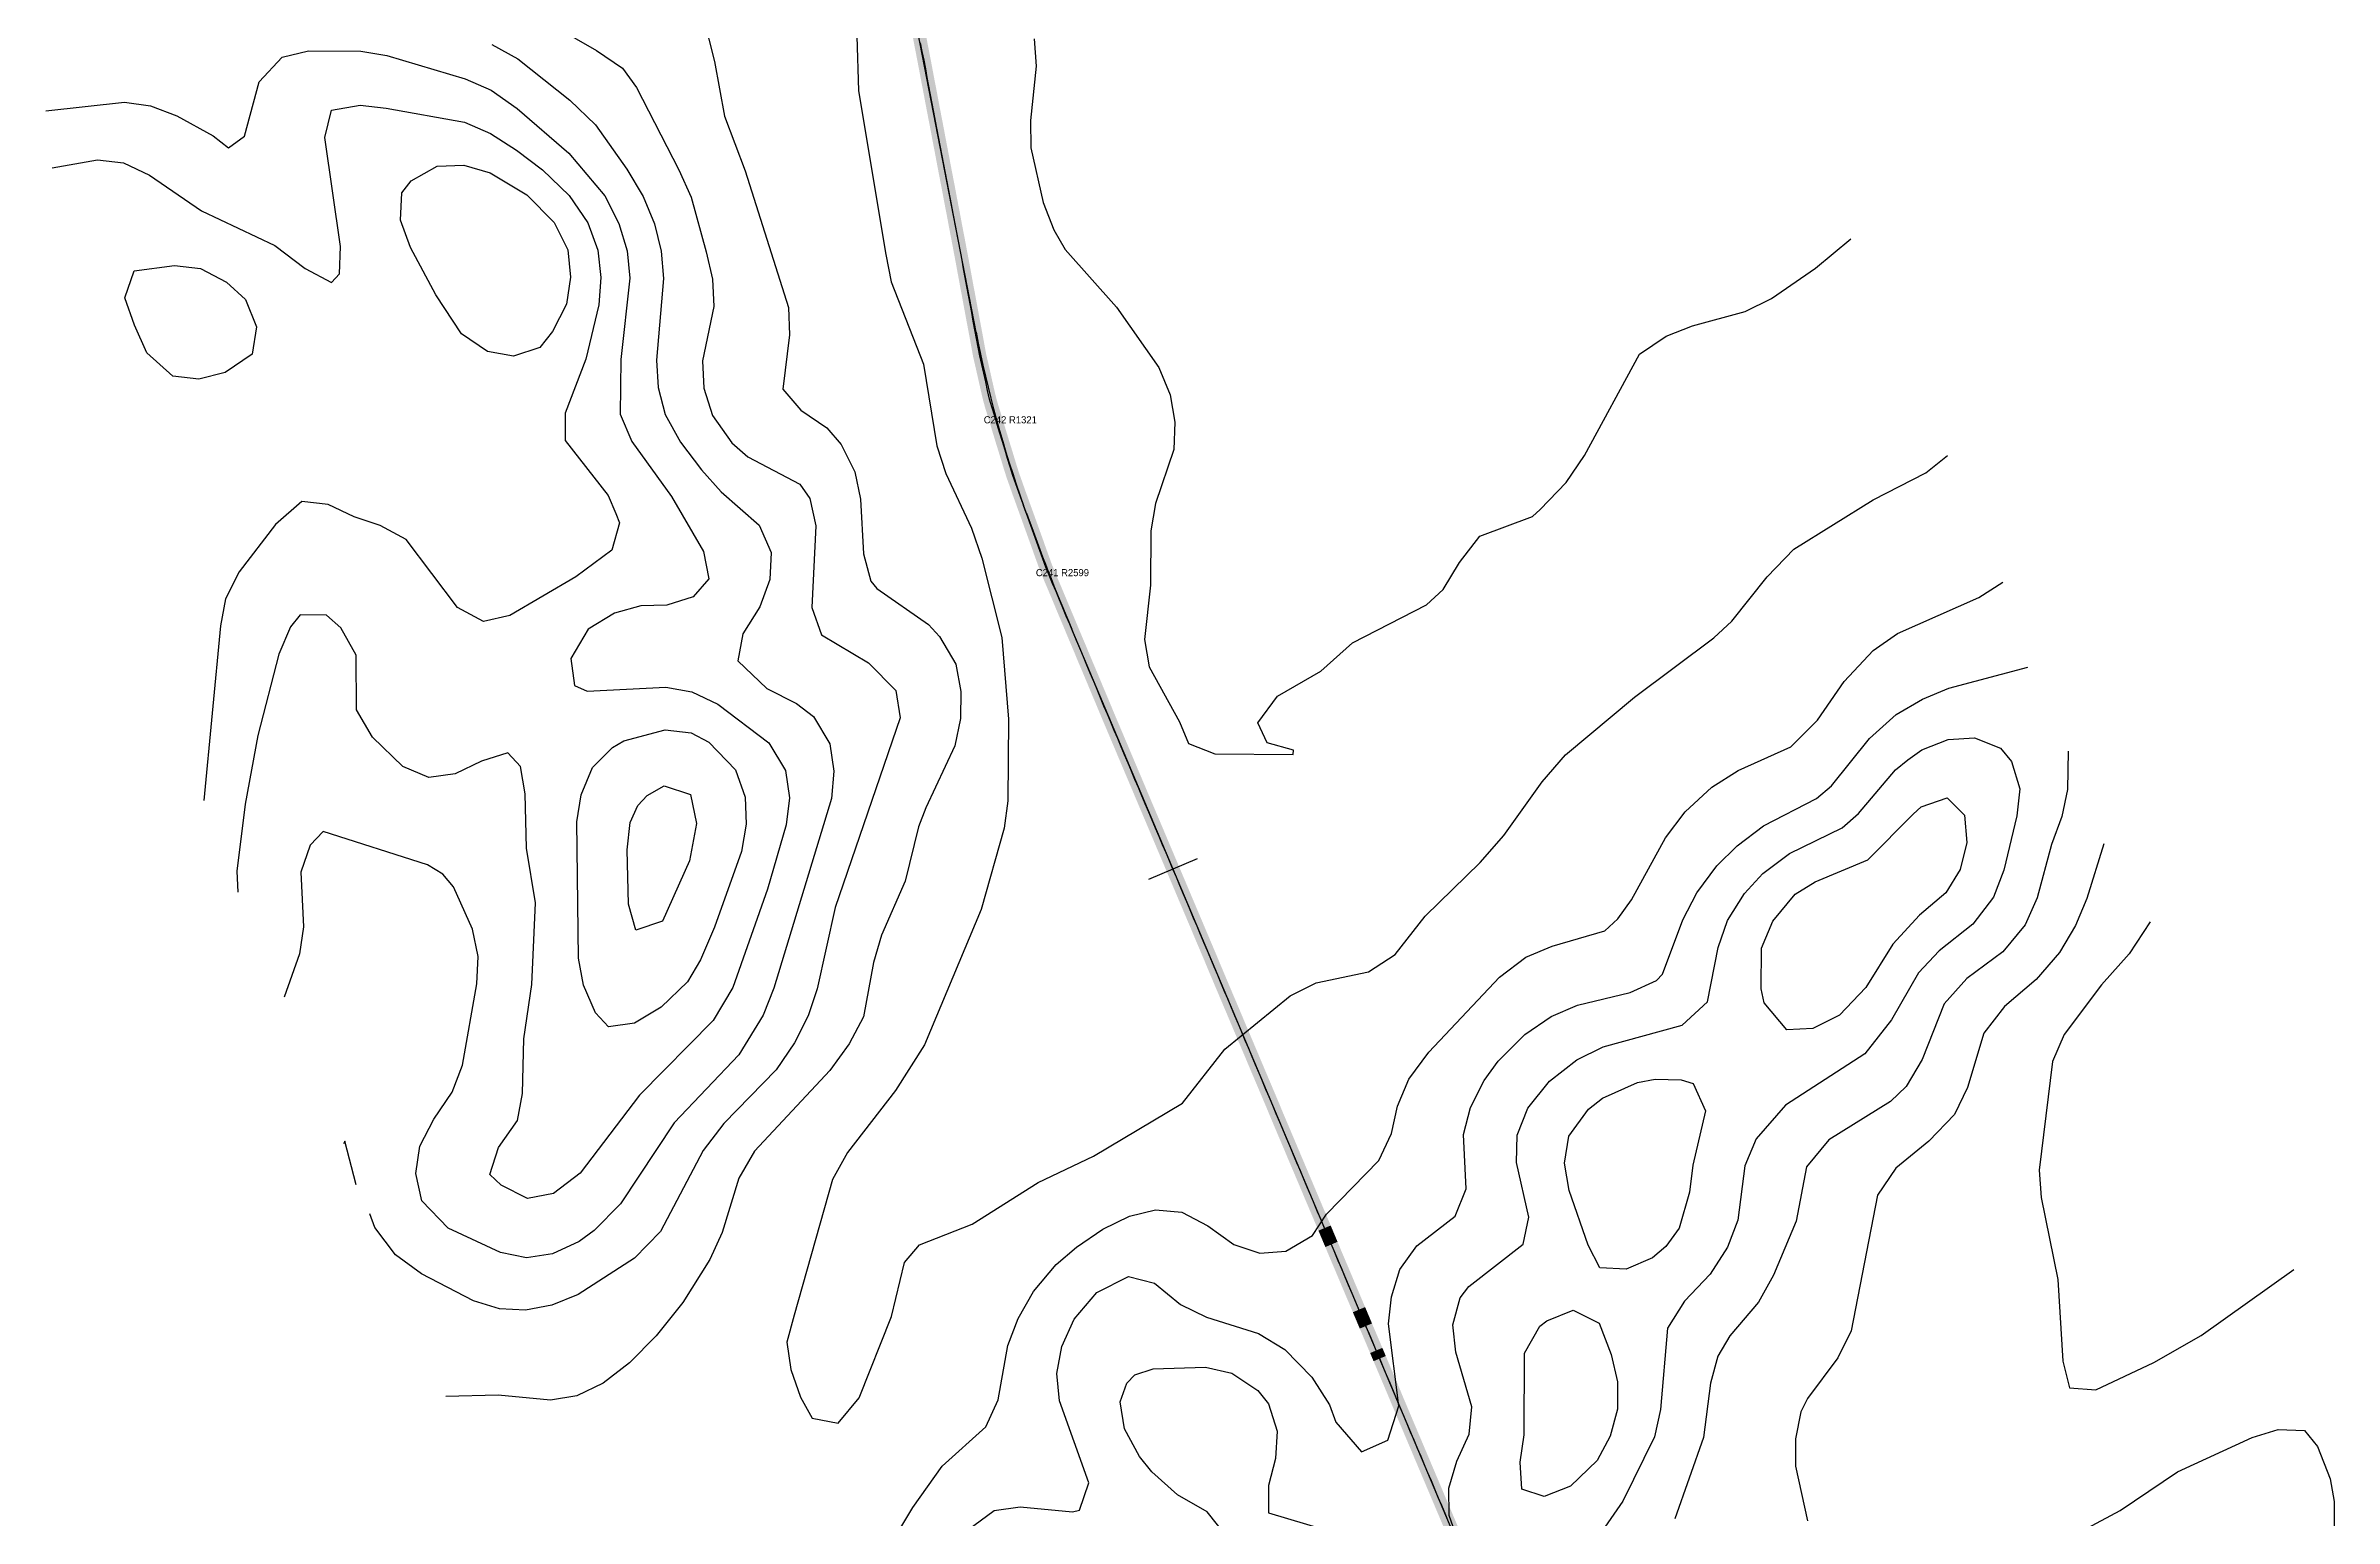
# Model space of a CAD drawing. Header units: metres. Extents: x 697254 to 930473, y 8023396 to 8227001.
# Drawn here: x 805612 to 808198, y 8110472 to 8112136 of the extents above; entities that cross this region are included whole.
import ezdxf

# ---------------------------------------------------------------- set-up
doc = ezdxf.new("R2010")
doc.units = ezdxf.units.M
for name, color, linetype in [('ALIGNMENT_FITTED', 4, 'Continuous'), ('CENTRELINE', 7, 'Continuous'), ('CHAINAGE', 7, 'Continuous'), ('CONTOUR_10M', 33, 'Continuous'), ('CONTOUR_INDEX_50M', 34, 'Continuous'), ('CURVE_LABELS', 4, 'Continuous'), ('GRADE_0-4', 3, 'Continuous'), ('GRADE_4-6', 2, 'Continuous'), ('GRADE_6-8', 30, 'Continuous')]:
    doc.layers.add(name, color=color, linetype=linetype)

msp = doc.modelspace()

# ---------------------------------------------------------------- linework, layer by layer
at = {"layer": 'ALIGNMENT_FITTED'}
for p, q in [((806663.5, 8111811.8), (806355.2, 8113403.6)), ((806720.3, 8111607.6), (806717.3, 8111616)), ((807354.1, 8110096.6), (806771.6, 8111476.3))]:
    msp.add_line(p, q, dxfattribs=at)
for centre, radius, start, end in [((807960.1, 8112062.9), 1320.7, -169.0401, -160.2207), ((809165.6, 8112486.9), 2598.5, -160.2207, -157.1128)]:
    msp.add_arc(centre, radius, start, end, dxfattribs=at)
at = {"layer": 'CENTRELINE'}
msp.add_polyline3d([(807197.6, 8110467.7, 1159.4), (807193.7, 8110476.9, 1159), (807189.8, 8110486.1, 1158.4), (807185.9, 8110495.3, 1157.9), (807182, 8110504.6, 1157.5), (807178.1, 8110513.8, 1156.7), (807174.2, 8110523, 1155.7), (807170.3, 8110532.2, 1154.6), (807166.4, 8110541.4, 1153.2), (807162.5, 8110550.7, 1151.8), (807158.6, 8110559.9, 1150.5), (807154.7, 8110569.1, 1149.9), (807150.8, 8110578.3, 1149.8), (807146.9, 8110587.5, 1149.5), (807143, 8110596.8, 1148.9), (807139.1, 8110606, 1148.5), (807135.3, 8110615.2, 1148.2), (807131.4, 8110624.4, 1147.7), (807127.5, 8110633.6, 1147.7), (807123.6, 8110642.8, 1148), (807119.7, 8110652.1, 1148), (807115.8, 8110661.3, 1147.7), (807111.9, 8110670.5, 1147.6), (807108, 8110679.7, 1147.7), (807104.1, 8110688.9, 1147.9), (807100.2, 8110698.2, 1147.4), (807096.3, 8110707.4, 1146.5), (807092.4, 8110716.6, 1145.4), (807088.5, 8110725.8, 1144.5), (807084.6, 8110735, 1143.7), (807080.7, 8110744.3, 1142.9), (807076.8, 8110753.5, 1141.8), (807072.9, 8110762.7, 1141.4), (807069, 8110771.9, 1141.5), (807065.2, 8110781.1, 1141.4), (807061.3, 8110790.3, 1140.8), (807057.4, 8110799.6, 1139.8), (807053.5, 8110808.8, 1138.8), (807049.6, 8110818, 1137.9), (807045.7, 8110827.2, 1137.6), (807041.8, 8110836.4, 1137.6), (807037.9, 8110845.7, 1137.7), (807034, 8110854.9, 1137.2), (807030.1, 8110864.1, 1136.5), (807026.2, 8110873.3, 1135.6), (807022.3, 8110882.5, 1134.9), (807018.4, 8110891.8, 1134.7), (807014.5, 8110901, 1134.6), (807010.6, 8110910.2, 1134.3), (807006.7, 8110919.4, 1133.9), (807002.8, 8110928.6, 1133.5), (806999, 8110937.9, 1133.3), (806995.1, 8110947.1, 1132.9), (806991.2, 8110956.3, 1132.6), (806987.3, 8110965.5, 1132.4), (806983.4, 8110974.7, 1132.1), (806979.5, 8110983.9, 1131.6), (806975.6, 8110993.2, 1131.1), (806971.7, 8111002.4, 1130.5), (806967.8, 8111011.6, 1130), (806963.9, 8111020.8, 1129.5), (806960, 8111030, 1129.1), (806956.1, 8111039.3, 1128.7), (806952.2, 8111048.5, 1128.3), (806948.3, 8111057.7, 1127.9), (806944.4, 8111066.9, 1127.5), (806940.5, 8111076.1, 1127.1), (806936.6, 8111085.4, 1126.7), (806932.7, 8111094.6, 1126.1), (806928.9, 8111103.8, 1125.7), (806925, 8111113, 1125.5), (806921.1, 8111122.2, 1125.3), (806917.2, 8111131.4, 1125), (806913.3, 8111140.7, 1124.8), (806909.4, 8111149.9, 1124.5), (806905.5, 8111159.1, 1124.2), (806901.6, 8111168.3, 1123.9), (806897.7, 8111177.5, 1123.8), (806893.8, 8111186.8, 1123.6), (806889.9, 8111196, 1123.7), (806886, 8111205.2, 1123.5), (806882.1, 8111214.4, 1123), (806878.2, 8111223.6, 1122.6), (806874.3, 8111232.8, 1122.2), (806870.4, 8111242.1, 1121.8), (806866.5, 8111251.3, 1121.6), (806862.6, 8111260.5, 1121.4), (806858.7, 8111269.7, 1121.3), (806854.8, 8111278.9, 1121.3), (806850.9, 8111288.1, 1121.6), (806847, 8111297.4, 1121.9), (806843.1, 8111306.6, 1122.4), (806839.2, 8111315.8, 1122.4), (806835.3, 8111325, 1122.2), (806831.4, 8111334.2, 1122), (806827.5, 8111343.5, 1121.9), (806823.6, 8111352.7, 1121.9), (806819.7, 8111361.9, 1122), (806815.8, 8111371.1, 1121.9), (806811.9, 8111380.3, 1122.4), (806808.1, 8111389.5, 1122.7), (806804.2, 8111398.8, 1122.9), (806800.3, 8111408, 1122.9), (806796.5, 8111417.2, 1122.8), (806792.6, 8111426.5, 1122.5), (806788.7, 8111435.7, 1122.3), (806784.8, 8111444.9, 1122.6), (806781, 8111454.2, 1123.1), (806777.1, 8111463.4, 1123.5), (806773.2, 8111472.6, 1124.1), (806769.4, 8111481.8, 1124.6), (806765.5, 8111491.1, 1125), (806761.6, 8111500.3, 1125.3), (806757.8, 8111509.5, 1125.5), (806753.9, 8111518.8, 1125.6), (806750, 8111528, 1125.7), (806746.1, 8111537.2, 1125.9), (806742.3, 8111546.5, 1126), (806738.9, 8111555.9, 1126.1), (806735.5, 8111565.3, 1126.2), (806732.2, 8111574.7, 1126.5), (806728.8, 8111584.1, 1126.8), (806725.4, 8111593.5, 1127.1), (806722, 8111603, 1127.3), (806718.6, 8111612.4, 1127.3), (806715.2, 8111621.8, 1127.2), (806711.8, 8111631.2, 1127.1), (806708.5, 8111640.6, 1126.9), (806705.1, 8111650.1, 1126.7), (806702.1, 8111659.6, 1127.1), (806699.2, 8111669.2, 1127.8), (806696.3, 8111678.7, 1128.4), (806693.3, 8111688.3, 1128.6), (806690.4, 8111697.9, 1128.6), (806687.5, 8111707.5, 1128.4), (806684.6, 8111717, 1128.1), (806681.6, 8111726.6, 1127.9), (806678.9, 8111736.2, 1127.7), (806676.6, 8111746, 1127.6), (806674.4, 8111755.7, 1127.3), (806672.2, 8111765.5, 1127.2), (806670, 8111775.2, 1127.1), (806667.7, 8111785, 1127.3), (806665.9, 8111794.8, 1127.4), (806664.1, 8111804.7, 1127.5), (806662.3, 8111814.5, 1127.3), (806660.4, 8111824.4, 1127), (806658.6, 8111834.2, 1126.7), (806656.8, 8111844, 1126.7), (806655, 8111853.9, 1126.8), (806653.1, 8111863.7, 1126.9), (806651.3, 8111873.6, 1126.8), (806649.5, 8111883.4, 1126.4), (806647.7, 8111893.2, 1126), (806645.8, 8111903.1, 1125.7), (806644, 8111912.9, 1125.6), (806642.1, 8111922.7, 1125.6), (806640.2, 8111932.6, 1125.5), (806638.4, 8111942.4, 1125.6), (806636.5, 8111952.2, 1125.6), (806634.6, 8111962.1, 1125.6), (806632.8, 8111971.9, 1125.4), (806630.9, 8111981.7, 1125.2), (806629, 8111991.6, 1125), (806627.1, 8112001.4, 1125.1), (806625.3, 8112011.2, 1125.3), (806623.4, 8112021.1, 1125.5), (806621.5, 8112030.9, 1125.3), (806619.7, 8112040.7, 1125.1), (806617.8, 8112050.5, 1124.8), (806615.9, 8112060.4, 1125), (806614, 8112070.2, 1125.3), (806612.2, 8112080, 1125.6), (806610.3, 8112089.9, 1125.9), (806608.4, 8112099.7, 1126.3), (806606.6, 8112109.5, 1126.6), (806604.7, 8112119.4, 1126.9), (806602.8, 8112129.2, 1127.1), (806600.9, 8112139, 1127.3)], dxfattribs=at)
at = {"layer": 'CHAINAGE'}
msp.add_line((806913.6, 8111216.9), (806858.4, 8111193.5), dxfattribs=at)
at = {"layer": 'CONTOUR_10M'}
for points, elevation in [([(806336.6, 8112241.4), (806367.9, 8112117.8), (806379.2, 8112056.1), (806402.6, 8111994.2), (806451.4, 8111839.7), (806452.8, 8111808.9), (806445, 8111747.5), (806465.5, 8111723.9), (806494.8, 8111704), (806511, 8111685), (806526.4, 8111654), (806533.1, 8111623.1), (806536.5, 8111561.5), (806544.6, 8111530.6), (806551.3, 8111522.4), (806609.9, 8111481.6), (806622.1, 8111467.9), (806640.6, 8111436.9), (806646.4, 8111406), (806645.9, 8111375.3), (806639.5, 8111344.6), (806606.8, 8111274.4), (806598.5, 8111252.9), (806583.5, 8111191.6), (806556.6, 8111130.5), (806547.5, 8111099.8), (806536.3, 8111038.4), (806520.2, 8111007.9), (806498.1, 8110977.5), (806413.1, 8110886.4), (806395.3, 8110855.9), (806376.5, 8110794.7), (806362.5, 8110764.2), (806332.2, 8110715.6), (806302.1, 8110678), (806272, 8110647.2), (806242.1, 8110624.4), (806212.3, 8110610.2), (806182.6, 8110605.1), (806123.5, 8110610.9), (806064.3, 8110609.2)], 1140), ([(805612.2, 8112062.1), (805701.1, 8112071.7), (805730.6, 8112067.5), (805760.1, 8112056.3), (805801.3, 8112033.9), (805818.7, 8112020.3), (805836.9, 8112033.3), (805853.2, 8112094.6), (805879.4, 8112122.8), (805909.1, 8112129.7), (805968.3, 8112129.5), (805997.8, 8112124.7), (806086.2, 8112098.3), (806115.6, 8112085.2), (806144.9, 8112064.5), (806203.4, 8112014.3), (806244.1, 8111965.8), (806259.9, 8111934.8), (806269.1, 8111903.9), (806272.1, 8111873.1), (806261.9, 8111780.9), (806261.4, 8111719.4), (806274.5, 8111688.4), (806319.2, 8111626.3), (806355.6, 8111564.2), (806361.6, 8111533.3), (806344, 8111512.8), (806314.2, 8111503.5), (806284.6, 8111502.6), (806254.9, 8111494.5), (806225, 8111476.3), (806205.5, 8111443.3), (806209.8, 8111412.5), (806224, 8111406.2), (806312.9, 8111410.6), (806342.4, 8111405.6), (806371.8, 8111391.4), (806429.4, 8111347.7), (806448.3, 8111316.7), (806452.8, 8111285.8), (806449.1, 8111255.1), (806427.9, 8111182.7), (806388.7, 8111071.4), (806366.5, 8111034.3), (806283.3, 8110949.9), (806216, 8110861.5), (806186, 8110838.5), (806156.4, 8110833.1), (806127, 8110847.9), (806113.9, 8110860.1), (806123.7, 8110890.7), (806145.4, 8110921.1), (806150.9, 8110951.8), (806152.5, 8111013.3), (806161.5, 8111074.7), (806165.6, 8111167), (806155.4, 8111228.7), (806153.9, 8111290.2), (806148.6, 8111321.1), (806134.2, 8111336.7), (806104.5, 8111327.1), (806074.7, 8111312.7), (806045, 8111308.7), (806015.6, 8111321.3), (805981.6, 8111354.3), (805963.4, 8111385.3), (805962.8, 8111446.9), (805945.7, 8111477.9), (805929.3, 8111492.1), (805899.7, 8111492.7), (805888.6, 8111478.8), (805875.4, 8111448.2), (805851.9, 8111356.2), (805837.4, 8111278.6), (805828.1, 8111202.7), (805829.1, 8111179)], 1170), ([(806116.4, 8112136.9), (806145.8, 8112120.7), (806204.3, 8112074.1), (806233.4, 8112046.3), (806269, 8111996.2), (806287.4, 8111965.2), (806300.2, 8111934.2), (806307.5, 8111903.3), (806310.2, 8111872.5), (806302.2, 8111780.3), (806304.2, 8111749.5), (806312.2, 8111718.7), (806329.4, 8111687.6), (806353.2, 8111656.5), (806375.3, 8111631.6), (806418.4, 8111594), (806431.9, 8111563.1), (806430.4, 8111532.3), (806419.2, 8111501.7), (806399.9, 8111471.2), (806394.2, 8111440.5), (806427.1, 8111409.3), (806460.6, 8111392.4), (806480, 8111377.7), (806498.3, 8111346.7), (806502.7, 8111315.9), (806500.1, 8111285.1), (806435, 8111070.7), (806423.1, 8111040.1), (806395.5, 8110995.2), (806322.4, 8110918.5), (806261.6, 8110827.1), (806232, 8110796.8), (806214.8, 8110784.6), (806185, 8110770.6), (806155.4, 8110766.1), (806125.9, 8110771.9), (806067.1, 8110799.5), (806037.1, 8110830.4), (806030.2, 8110861.3), (806035, 8110892), (806050.7, 8110922.5), (806071.3, 8110953), (806083, 8110983.6), (806099.3, 8111075.7), (806100.7, 8111106.4), (806094.6, 8111137.3), (806072.8, 8111185.1), (806060.9, 8111199.3), (806043.5, 8111210.2), (805925.7, 8111247.6), (805910.8, 8111232.3), (805900.6, 8111201.7), (805903.3, 8111140.1), (805898.9, 8111109.4), (805881.4, 8111060.5)], 1160), ([(806528.7, 8112146.2), (806530.8, 8112084.7), (806561.4, 8111899.6), (806567.5, 8111868.7), (806604.1, 8111775.9), (806619.3, 8111683.4), (806629.2, 8111652.4), (806658.4, 8111590.5), (806670.2, 8111556.6), (806692.5, 8111466.9), (806700.3, 8111374.5), (806699.3, 8111282.2), (806695.4, 8111251.5), (806669.3, 8111159.6), (806605.3, 8111006.7), (806572.5, 8110955.2), (806518.2, 8110884.9), (806501.1, 8110854.4), (806457.8, 8110701.2), (806449.5, 8110670.5), (806454.3, 8110639.7), (806465.1, 8110608.7), (806478.2, 8110584.7), (806507.8, 8110579), (806531.5, 8110607.8), (806568, 8110699.5), (806582.8, 8110760.8), (806599.5, 8110780.7), (806659.1, 8110804.1), (806733.6, 8110850.9), (806796.3, 8110880.8), (806896.8, 8110940.8), (806944.6, 8111001.6), (807018.7, 8111062.1), (807047.8, 8111076.7), (807107.2, 8111089.2), (807137.1, 8111108.6), (807171.2, 8111152.1), (807233.2, 8111212.8), (807260, 8111243.1), (807303.4, 8111304), (807329.7, 8111334.4), (807407.7, 8111399.3), (807497.5, 8111466.5), (807517.5, 8111485.5), (807557.7, 8111535.4), (807587.8, 8111566.7), (807677.4, 8111622.6), (807737, 8111652.9), (807761.3, 8111672.4)], 1130), ([(806729.3, 8112143.3), (806731.5, 8112112.5), (806725, 8112051), (806725.5, 8112020.2), (806739.5, 8111958.5), (806751.3, 8111927.6), (806764.1, 8111905.2), (806822.3, 8111840.1), (806870, 8111772), (806882.9, 8111741), (806888.2, 8111710.2), (806887.2, 8111679.4), (806866.5, 8111618.2), (806861, 8111587.5), (806860.7, 8111526), (806853.8, 8111464.5), (806859.3, 8111433.7), (806893.6, 8111371.6), (806903.8, 8111347), (806933.3, 8111335.6), (807022, 8111334.7), (807022.1, 8111339.5), (806992.6, 8111347.9), (806982.1, 8111370.3), (807004.1, 8111400.8), (807053, 8111428.9), (807089, 8111461), (807172.5, 8111503.9), (807191.6, 8111521.1), (807210, 8111551.6), (807232.8, 8111581.3), (807292.4, 8111603.8), (807301, 8111611.7), (807330.4, 8111642.1), (807351.3, 8111672.5), (807413.5, 8111787), (807443.4, 8111807.4), (807473.1, 8111819), (807532.6, 8111835.2), (807562.4, 8111850), (807612.2, 8111884.1), (807652.2, 8111917.4)], 1120), ([(805619.2, 8111997.5), (805670.5, 8112006.5), (805700.1, 8112003.1), (805729.5, 8111989.2), (805788.1, 8111949.2), (805871.2, 8111909.8), (805905.5, 8111883.8), (805934.9, 8111867.9), (805944.3, 8111877.9), (805945.1, 8111908.7), (805927.4, 8112032), (805935.1, 8112062.7), (805967.4, 8112068.4), (805996.9, 8112065), (806085.5, 8112049.1), (806114.9, 8112036.3), (806144.2, 8112017.7), (806173.5, 8111995.2), (806203.7, 8111966.4), (806224.8, 8111935.3), (806236.2, 8111904.4), (806239.6, 8111873.6), (806237.1, 8111842.8), (806222.7, 8111781.5), (806199.3, 8111720.3), (806199, 8111689.6), (806247.8, 8111627.3), (806256.6, 8111607), (806260.6, 8111596.3), (806252, 8111565.7), (806211.2, 8111535.5), (806136.5, 8111491.8), (806106.8, 8111485), (806077.4, 8111500.7), (806019.4, 8111577.7), (805990, 8111593.6), (805960.6, 8111603.2), (805931.2, 8111617.1), (805901.6, 8111620.7), (805871.6, 8111594.6), (805830.6, 8111541.1), (805815.1, 8111510.6), (805809.6, 8111479.9), (805790.8, 8111282.6)], 1180), ([(806054.4, 8111999.4), (806084.8, 8112000.5), (806114.3, 8111991.9), (806156, 8111967.1), (806186.6, 8111935.9), (806202.3, 8111904.9), (806205.2, 8111874.1), (806200.6, 8111843.4), (806184.9, 8111812.8), (806170.5, 8111794.4), (806140.8, 8111784.7), (806111.3, 8111790.2), (806082, 8111810.2), (806053, 8111854.1), (806024.2, 8111907.5), (806013.2, 8111938.4), (806014.4, 8111969.2), (806025.3, 8111982.8), (806054.4, 8111999.4)], 1190), ([(805712.1, 8111881.3), (805757.6, 8111887.4), (805787.1, 8111883.7), (805816.5, 8111868.5), (805837.7, 8111848.7), (805850.5, 8111817.8), (805845.4, 8111787.1), (805815, 8111766.4), (805785.3, 8111758.9), (805755.7, 8111762.1), (805726.5, 8111788.7), (805712.3, 8111819.8), (805701.5, 8111850.7), (805712.1, 8111881.3)], 1190), ([(806564.9, 8110438.8), (806592.2, 8110483.8), (806625.4, 8110530.4), (806674.5, 8110574.9), (806688.6, 8110605.4), (806699.3, 8110666.8), (806711.1, 8110697.4), (806728.4, 8110727.9), (806754.1, 8110758.3), (806777, 8110778.1), (806806.9, 8110798.5), (806836.8, 8110813.1), (806866.5, 8110820.2), (806896, 8110817.4), (806925.4, 8110802.1), (806954.7, 8110780.9), (806984.1, 8110771.4), (807013.7, 8110773.4), (807043.6, 8110791.2), (807059.7, 8110815.3), (807118.9, 8110876), (807133, 8110906.6), (807140, 8110937.2), (807152.6, 8110967.8), (807175.4, 8110998.2), (807255.1, 8111083.1), (807285, 8111105.8), (807314.8, 8111118.1), (807374.2, 8111135.3), (807388.9, 8111148.9), (807404.3, 8111170.5), (807442.6, 8111240.4), (807465, 8111270), (807495, 8111297.7), (807524.9, 8111316.7), (807584.5, 8111343.4), (807614.5, 8111373.6), (807644.8, 8111417), (807677.3, 8111452.3), (807704.8, 8111471.3), (807796.9, 8111512.1), (807824, 8111529.4)], 1140), ([(806265.6, 8111350.1), (806312.2, 8111362.6), (806341.7, 8111359.1), (806361.5, 8111348.7), (806391.5, 8111317.5), (806402.6, 8111286.6), (806403.7, 8111255.8), (806398.3, 8111225.1), (806368.1, 8111139.6), (806352.1, 8111102.7), (806337.5, 8111077.9), (806307.5, 8111049.2), (806277.7, 8111031.2), (806248, 8111027), (806233.3, 8111042.9), (806219.8, 8111073.9), (806214.2, 8111104.7), (806212.4, 8111258.6), (806217.3, 8111289.3), (806229.9, 8111319.9), (806252.7, 8111342.5), (806265.6, 8111350.1)], 1180), ([(807716.4, 8111328.7), (807732.4, 8111340), (807762.2, 8111351.5), (807791.8, 8111353.6), (807821.2, 8111341.7), (807833.7, 8111326.9), (807843.2, 8111296), (807839.8, 8111265.3), (807825.1, 8111204), (807813.4, 8111173.4), (807790, 8111143), (807752.1, 8111112.8), (807728.7, 8111088.1), (807698.3, 8111035), (807668.1, 8110996.6), (807578.5, 8110938.4), (807545.2, 8110900.5), (807532.3, 8110869.9), (807524.6, 8110808.5), (807512.7, 8110777.9), (807493.3, 8110747.4), (807464.1, 8110717), (807445, 8110686.6), (807437.2, 8110594.4), (807430.4, 8110563.7), (807394.3, 8110490.9), (807364, 8110446.9)], 1160), ([(807209.1, 8110443.9), (807198.1, 8110474.8), (807197.7, 8110505.6), (807207, 8110536.2), (807220.7, 8110566.8), (807223.8, 8110597.5), (807205.8, 8110659.3), (807202.3, 8110690.2), (807210.7, 8110720.8), (807220.3, 8110733.4), (807282, 8110781.3), (807288.3, 8110812), (807274.3, 8110873.7), (807275.2, 8110904.5), (807287.3, 8110935), (807311.5, 8110965.5), (807342.5, 8110989.7), (807372.3, 8111004.5), (807461.4, 8111028.9), (807490.2, 8111055.1), (807502.4, 8111116.5), (807512.8, 8111147.1), (807531.9, 8111177.6), (807552.8, 8111200.3), (807582.7, 8111222.9), (807642.3, 8111251.8), (807660.8, 8111268), (807702.5, 8111317.2), (807716.4, 8111328.7)], 1160), ([(806291.8, 8111288.2), (806311.2, 8111299.3), (806340.7, 8111289.6), (806347.4, 8111256.6), (806339.6, 8111214.4), (806309, 8111146.5), (806279.2, 8111136.3), (806270.8, 8111165.4), (806269.2, 8111227), (806272.7, 8111257.7), (806281.3, 8111276.9), (806291.8, 8111288.2)], 1190), ([(807722.7, 8111267.1), (807731.5, 8111275.7), (807761.2, 8111285.9), (807780.5, 8111266.2), (807783.1, 8111235.4), (807775.6, 8111204.7), (807759.6, 8111178.3), (807729.6, 8111153.3), (807699.6, 8111120.3), (807669.2, 8111071.6), (807639.2, 8111040), (807609.4, 8111025.2), (807579.7, 8111023.6), (807554.1, 8111054.2), (807550.8, 8111069.9), (807551.3, 8111115.7), (807563.9, 8111146.3), (807589.2, 8111176.7), (807611.8, 8111190.9), (807671.4, 8111215.7), (807722.7, 8111267.1)], 1170), ([(807938, 8111233.9), (807918.9, 8111171.8), (807906.1, 8111141.3), (807887.8, 8111110.8), (807861.6, 8111080.4), (807825.9, 8111050.1), (807802.4, 8111019.7), (807784.2, 8110958.5), (807769.2, 8110927.9), (807740.3, 8110897.6), (807703.2, 8110867.3), (807682.3, 8110836.9), (807652.5, 8110683.5), (807637.3, 8110652.9), (807603.2, 8110606.9), (807595.6, 8110592), (807589.6, 8110561.3), (807589.7, 8110530.6), (807603.1, 8110468.8)], 1140), ([(807990.4, 8111145.8), (807966.8, 8111109.6), (807935.6, 8111074.6), (807893.3, 8111018.4), (807879.9, 8110987.8), (807865.1, 8110864.9), (807867.4, 8110834.1), (807886.2, 8110741.6), (807891.8, 8110649.2), (807899.3, 8110619.2), (807928.9, 8110616.7), (807994.6, 8110647.6), (808048.1, 8110678.2), (808152.9, 8110752.9)], 1130), ([(807411, 8110964), (807430.9, 8110968), (807460.5, 8110967.2), (807473.9, 8110963), (807487.8, 8110932.1), (807473.5, 8110870.7), (807469.7, 8110840), (807458, 8110799.4), (807443, 8110778.9), (807428, 8110766), (807398.2, 8110753), (807368.6, 8110754.6), (807355.3, 8110780.2), (807333.7, 8110842.1), (807328.4, 8110872.9), (807333.6, 8110903.6), (807355.7, 8110934), (807371.4, 8110946.3), (807411, 8110964)], 1170), ([(807300.6, 8110688.7), (807308.5, 8110694.7), (807338.3, 8110706.8), (807367.7, 8110692.2), (807381.4, 8110656.7), (807388.3, 8110625.9), (807388.5, 8110595.1), (807380.3, 8110564.4), (807365.4, 8110537.1), (807335.3, 8110507.8), (807305.6, 8110496.1), (807280.4, 8110504.4), (807278.3, 8110535.2), (807282.9, 8110565.9), (807283.3, 8110658.2), (807300.6, 8110688.7)], 1170), ([(806949.6, 8110447.7), (806924.8, 8110478.9), (806891.3, 8110498), (806862.1, 8110524.2), (806848.1, 8110541.5), (806831.4, 8110572.6), (806826.5, 8110603.4), (806834, 8110624.5), (806843, 8110633.9), (806863.8, 8110640.7), (806923, 8110642.3), (806952.5, 8110635.7), (806981.8, 8110615.9), (806994, 8110600.9), (807003.8, 8110570), (807002, 8110539.3), (806994.2, 8110508.6), (806994.2, 8110477.8), (807097.7, 8110446.8)], 1160), ([(807807.3, 8110400.7), (807956.4, 8110480.5), (808021.2, 8110524.2), (808105.6, 8110562.8), (808135.3, 8110571.8), (808164.9, 8110570.9), (808179.7, 8110552.6), (808193.7, 8110516.4), (808198.5, 8110490.8), (808198.4, 8110460)], 1140)]:
    msp.add_lwpolyline(points, dxfattribs=dict(at, elevation=elevation))
at = {"layer": 'CONTOUR_INDEX_50M', "elevation": 1150}
for points in [[(806088.8, 8112214.2), (806234.7, 8112130.2), (806264, 8112110.1), (806279.7, 8112088.4), (806327.7, 8111995.3), (806341.6, 8111964.4), (806358.5, 8111902.6), (806365.6, 8111871.7), (806367, 8111840.9), (806354.5, 8111779.6), (806355.9, 8111748.8), (806365.8, 8111717.9), (806387.4, 8111686.8), (806405.5, 8111671.1), (806464.2, 8111640.2), (806475.6, 8111623.9), (806482.5, 8111593.1), (806478, 8111500.8), (806488.7, 8111469.9), (806542.1, 8111438.4), (806572.9, 8111407.1), (806577.8, 8111376.3), (806504.4, 8111162), (806483.8, 8111070), (806473.7, 8111039.4), (806458.2, 8111008.8), (806437.8, 8110978.4), (806378.6, 8110917.7), (806355.1, 8110887.3), (806306.8, 8110795.7), (806277.6, 8110765.4), (806214, 8110724.6), (806184.2, 8110712.5), (806154.5, 8110706.8), (806124.9, 8110708.4), (806095.5, 8110717.4), (806036.7, 8110747.7), (806007.5, 8110769.5), (805984, 8110800.4), (805978.5, 8110815.8)], [(806653.9, 8110458.3), (806683.9, 8110480.3), (806713.5, 8110484.6), (806772.6, 8110478.8), (806780.3, 8110481), (806790.9, 8110511.6), (806757.9, 8110604.4), (806754.8, 8110635.2), (806760.5, 8110665.9), (806774.3, 8110696.5), (806800.1, 8110726.9), (806835.7, 8110744.9), (806865.2, 8110737.5), (806894.5, 8110713.1), (806923.9, 8110699.1), (806982.8, 8110680.3), (807012.6, 8110662.2), (807043.1, 8110631), (807063.1, 8110599.9), (807070.1, 8110580.4), (807099.2, 8110546.6), (807129, 8110560), (807141.4, 8110598.7), (807129.8, 8110691.2), (807133.2, 8110721.9), (807142.4, 8110752.6), (807161.8, 8110779.4), (807204.9, 8110813.2), (807217.5, 8110843.8), (807214.6, 8110905.4), (807222.3, 8110936), (807237.6, 8110966.5), (807253.7, 8110988.1), (807283.7, 8111018.3), (807313.6, 8111038.8), (807343.4, 8111051.4), (807402.8, 8111065.9), (807432.6, 8111079.5), (807439.3, 8111086.6), (807462.2, 8111147.8), (807478, 8111178.4), (807500.7, 8111208.8), (807523.6, 8111231.6), (807553.6, 8111254), (807613.2, 8111284.9), (807630.3, 8111299.2), (807673.4, 8111352.9), (807703.4, 8111379.9), (807733.3, 8111397.1), (807763, 8111409.7), (807852.2, 8111433.4)], [(807897.9, 8111338.6), (807897.2, 8111295.2), (807890.6, 8111264.6), (807878.8, 8111233), (807862.7, 8111172.7), (807849.2, 8111142.1), (807824, 8111111.7), (807783.4, 8111081.5), (807757.7, 8111053), (807732.6, 8110990), (807714.7, 8110959.5), (807696.9, 8110942.7), (807627.2, 8110899.2), (807602.1, 8110868.8), (807590.3, 8110807.5), (807564.8, 8110746.3), (807547.7, 8110715.8), (807515.4, 8110677.9), (807501.8, 8110655), (807493.7, 8110624.3), (807485.5, 8110562.9), (807453.4, 8110471.1)], [(805962.9, 8110848.3), (805950.2, 8110897.8), (805948.8, 8110894.6)]]:
    msp.add_lwpolyline(points, dxfattribs=at)
at = {"layer": 'GRADE_0-4', "const_width": 15}
for points in [[(806956.1, 8111039.3), (806952.2, 8111048.5), (806948.3, 8111057.7), (806944.4, 8111066.9), (806940.5, 8111076.1), (806936.6, 8111085.4), (806932.7, 8111094.6), (806928.9, 8111103.8), (806925, 8111113), (806921.1, 8111122.2), (806917.2, 8111131.4), (806913.3, 8111140.7), (806909.4, 8111149.9), (806905.5, 8111159.1), (806901.6, 8111168.3), (806897.7, 8111177.5), (806893.8, 8111186.8), (806889.9, 8111196), (806886, 8111205.2), (806882.1, 8111214.4), (806878.2, 8111223.6), (806874.3, 8111232.8), (806870.4, 8111242.1), (806866.5, 8111251.3), (806862.6, 8111260.5), (806858.7, 8111269.7), (806854.8, 8111278.9), (806850.9, 8111288.1), (806847, 8111297.4), (806843.1, 8111306.6), (806839.2, 8111315.8), (806835.3, 8111325), (806831.4, 8111334.2), (806827.5, 8111343.5), (806823.6, 8111352.7), (806819.7, 8111361.9), (806815.8, 8111371.1), (806811.9, 8111380.3), (806808.1, 8111389.5), (806804.2, 8111398.8), (806800.3, 8111408), (806796.5, 8111417.2), (806792.6, 8111426.5), (806788.7, 8111435.7), (806784.8, 8111444.9), (806781, 8111454.2), (806777.1, 8111463.4), (806773.2, 8111472.6), (806769.4, 8111481.8), (806765.5, 8111491.1), (806761.6, 8111500.3), (806757.8, 8111509.5), (806753.9, 8111518.8), (806750, 8111528), (806746.1, 8111537.2), (806742.3, 8111546.5), (806738.9, 8111555.9), (806735.5, 8111565.3), (806732.2, 8111574.7), (806728.8, 8111584.1), (806725.4, 8111593.5), (806722, 8111603), (806718.6, 8111612.4), (806715.2, 8111621.8), (806711.8, 8111631.2), (806708.5, 8111640.6), (806705.1, 8111650.1), (806702.1, 8111659.6), (806699.2, 8111669.2), (806696.3, 8111678.7), (806693.3, 8111688.3), (806690.4, 8111697.9), (806687.5, 8111707.5), (806684.6, 8111717), (806681.6, 8111726.6), (806678.9, 8111736.2), (806676.6, 8111746), (806674.4, 8111755.7), (806672.2, 8111765.5), (806670, 8111775.2), (806667.7, 8111785), (806665.9, 8111794.8), (806664.1, 8111804.7), (806662.3, 8111814.5), (806660.4, 8111824.4), (806658.6, 8111834.2), (806656.8, 8111844), (806655, 8111853.9), (806653.1, 8111863.7), (806651.3, 8111873.6), (806649.5, 8111883.4), (806647.7, 8111893.2), (806645.8, 8111903.1), (806644, 8111912.9), (806642.1, 8111922.7), (806640.2, 8111932.6), (806638.4, 8111942.4), (806636.5, 8111952.2), (806634.6, 8111962.1), (806632.8, 8111971.9), (806630.9, 8111981.7), (806629, 8111991.6), (806627.1, 8112001.4), (806625.3, 8112011.2), (806623.4, 8112021.1), (806621.5, 8112030.9), (806619.7, 8112040.7), (806617.8, 8112050.5), (806615.9, 8112060.4), (806614, 8112070.2), (806612.2, 8112080), (806610.3, 8112089.9), (806608.4, 8112099.7), (806606.6, 8112109.5), (806604.7, 8112119.4), (806602.8, 8112129.2), (806600.9, 8112139), (806599.1, 8112148.9)], [(806987.3, 8110965.5), (806983.4, 8110974.7), (806979.5, 8110983.9), (806975.6, 8110993.2), (806971.7, 8111002.4)], [(807014.5, 8110901), (807010.6, 8110910.2), (807006.7, 8110919.4), (807002.8, 8110928.6)], [(807104.1, 8110688.9), (807100.2, 8110698.2), (807096.3, 8110707.4)], [(807119.7, 8110652.1), (807115.8, 8110661.3)], [(807275.4, 8110283.3), (807271.5, 8110292.5), (807267.7, 8110301.7), (807263.8, 8110311), (807259.9, 8110320.2), (807256, 8110329.4), (807252.1, 8110338.6), (807248.2, 8110347.8), (807244.3, 8110357.1), (807240.4, 8110366.3), (807236.5, 8110375.5), (807232.6, 8110384.7), (807228.7, 8110393.9), (807224.8, 8110403.2), (807220.9, 8110412.4), (807217, 8110421.6), (807213.1, 8110430.8), (807209.2, 8110440), (807205.3, 8110449.2), (807201.5, 8110458.5), (807197.6, 8110467.7), (807193.7, 8110476.9), (807189.8, 8110486.1), (807185.9, 8110495.3)]]:
    msp.add_lwpolyline(points, dxfattribs=at)
at = {"layer": 'GRADE_4-6', "const_width": 15}
for points in [[(806971.7, 8111002.4), (806967.8, 8111011.6), (806963.9, 8111020.8), (806960, 8111030), (806956.1, 8111039.3)], [(807002.8, 8110928.6), (806999, 8110937.9), (806995.1, 8110947.1), (806991.2, 8110956.3), (806987.3, 8110965.5)], [(807057.4, 8110799.6), (807053.5, 8110808.8), (807049.6, 8110818), (807045.7, 8110827.2), (807041.8, 8110836.4), (807037.9, 8110845.7), (807034, 8110854.9), (807030.1, 8110864.1), (807026.2, 8110873.3), (807022.3, 8110882.5), (807018.4, 8110891.8), (807014.5, 8110901)], [(807096.3, 8110707.4), (807092.4, 8110716.6), (807088.5, 8110725.8), (807084.6, 8110735), (807080.7, 8110744.3), (807076.8, 8110753.5), (807072.9, 8110762.7), (807069, 8110771.9), (807065.2, 8110781.1)], [(807115.8, 8110661.3), (807111.9, 8110670.5), (807108, 8110679.7), (807104.1, 8110688.9)], [(807185.9, 8110495.3), (807182, 8110504.6), (807178.1, 8110513.8), (807174.2, 8110523), (807170.3, 8110532.2), (807166.4, 8110541.4), (807162.5, 8110550.7), (807158.6, 8110559.9), (807154.7, 8110569.1), (807150.8, 8110578.3), (807146.9, 8110587.5), (807143, 8110596.8), (807139.1, 8110606), (807135.3, 8110615.2), (807131.4, 8110624.4), (807127.5, 8110633.6), (807123.6, 8110642.8), (807119.7, 8110652.1)]]:
    msp.add_lwpolyline(points, dxfattribs=at)
at = {"layer": 'GRADE_6-8', "const_width": 15}
msp.add_lwpolyline([(807065.2, 8110781.1), (807061.3, 8110790.3), (807057.4, 8110799.6)], dxfattribs=at)

# ---------------------------------------------------------------- texts
at = {"layer": 'CURVE_LABELS'}
for s, p in [('C242 R1321', (806672.2, 8111708.9)), ('C241 R2599', (806731.1, 8111536.2))]:
    msp.add_text(s, height=8, dxfattribs=at).set_placement(p)

doc.saveas('drawing.dxf')
